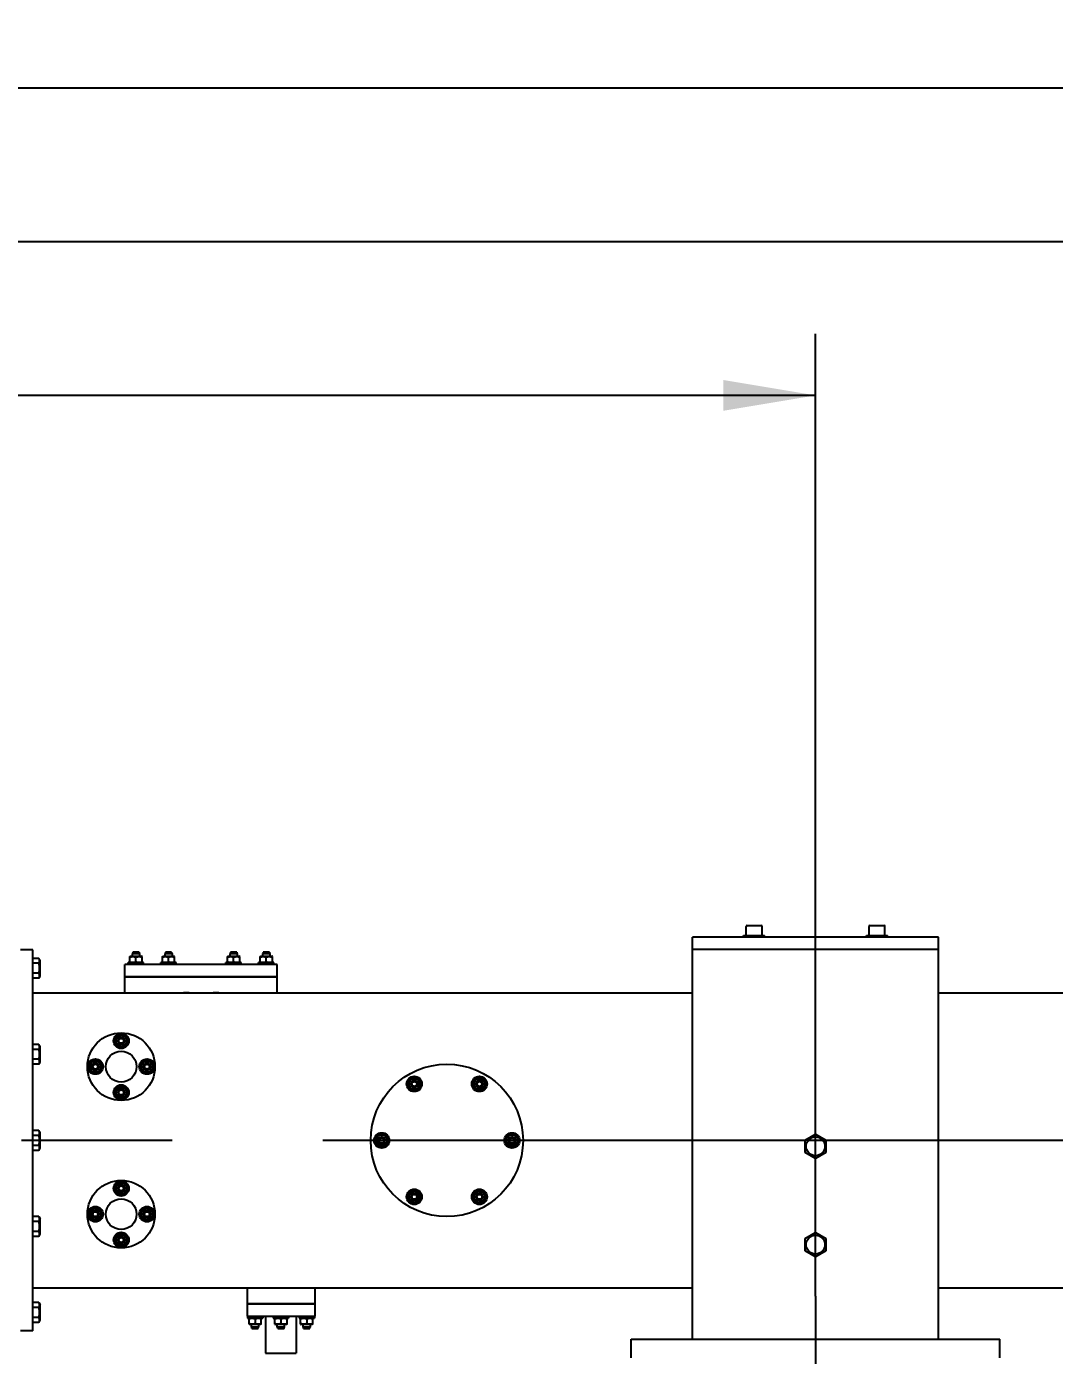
# Model space of a CAD drawing. Header units: millimetres. Extents: x 0 to 1189, y 0 to 841.
# Drawn here: x 826.72 to 860.18, y 692.19 to 735.43 of the extents above; entities that cross this region are included whole.
import ezdxf

# ---------------------------------------------------------------- set-up
doc = ezdxf.new("R2010")
doc.units = ezdxf.units.MM
doc.header["$LTSCALE"] = 65.395
doc.linetypes.add('CENTER', pattern=[0.6, 0.375, -0.075, 0.075, -0.075])
doc.layers.get('0').update_dxf_attribs({"linetype": 'CONTINUOUS'})
for name, color, linetype in [('ALL_AXIS', 7, 'CONTINUOUS'), ('ALL_CHAMFER', 7, 'CONTINUOUS'), ('ALL_DIMENSIONS', 7, 'CONTINUOUS'), ('ALL_ROUND', 7, 'CONTINUOUS')]:
    doc.layers.add(name, color=color, linetype=linetype)
doc.styles.get("Standard").update_dxf_attribs({"font": 'txt', "width": 0.7})
doc.dimstyles.new('DIMSTYLE_2', dxfattribs={"dimtxt": 3.5, "dimasz": 3, "dimexe": 0.18, "dimexo": 0.0625, "dimgap": 0.09, "dimtad": 1, "dimlfac": 25, "dimdsep": 46, "dimtxsty": 'STANDARD', "dimblk": '_FILLED', "dimblk1": '_FILLED', "dimblk2": '_FILLED', "dimcen": 0.09, "dimadec": 0, "dimazin": 0, "dimtp": 2, "dimtm": 2, "dimtfac": 1, "dimtofl": 0, "dimtmove": 0, "dimatfit": 3, "dimldrblk": '_FILLED', "dimfxl": 1, "dimtolj": 1, "dimarcsym": 0})

# ---------------------------------------------------------------- blocks, each defined once
blk = doc.blocks.new('_FILLED')
at = {"color": 0, "linetype": 'BYBLOCK'}
blk.add_solid([(0, 0), (-1, 0.167), (-1, -0.167)], dxfattribs=at)
blk = doc.blocks.new('*D1')
at = {"layer": 'ALL_DIMENSIONS', "color": 2, "linetype": 'CONTINUOUS'}
for p, q in [((111.762, 705.039), (111.762, 735.427)), ((976.89, 705.039), (976.89, 735.427)), ((111.762, 733.427), (544.326, 733.427)), ((976.89, 733.427), (544.326, 733.427))]:
    blk.add_line(p, q, dxfattribs=at)
at = {"layer": 'ALL_DIMENSIONS', "color": 2, "linetype": 'CONTINUOUS', "xscale": 3, "yscale": 3, "zscale": 3, "rotation": 180}
blk.add_blockref('_FILLED', (111.762, 733.427), dxfattribs=at)
at = {"layer": 'ALL_DIMENSIONS', "color": 2, "linetype": 'CONTINUOUS', "xscale": 3, "yscale": 3, "zscale": 3}
blk.add_blockref('_FILLED', (976.89, 733.427), dxfattribs=at)
blk = doc.blocks.new('*D6')
at = {"layer": 'ALL_DIMENSIONS', "color": 2, "linetype": 'CONTINUOUS'}
for p, q in [((692.402, 694.115), (692.402, 725.427)), ((852.402, 694.115), (852.402, 725.427)), ((692.402, 723.427), (772.402, 723.427)), ((852.402, 723.427), (772.402, 723.427))]:
    blk.add_line(p, q, dxfattribs=at)
at = {"layer": 'ALL_DIMENSIONS', "color": 2, "linetype": 'CONTINUOUS', "xscale": 3, "yscale": 3, "zscale": 3, "rotation": 180}
blk.add_blockref('_FILLED', (692.402, 723.427), dxfattribs=at)
at = {"layer": 'ALL_DIMENSIONS', "color": 2, "linetype": 'CONTINUOUS', "xscale": 3, "yscale": 3, "zscale": 3}
blk.add_blockref('_FILLED', (852.402, 723.427), dxfattribs=at)
blk = doc.blocks.new('*D7')
at = {"layer": 'ALL_DIMENSIONS', "color": 2, "linetype": 'CONTINUOUS'}
for p, q in [((692.402, 694.115), (692.402, 730.427)), ((916.21, 707.342), (916.21, 730.427)), ((692.402, 728.427), (804.306, 728.427)), ((916.21, 728.427), (804.306, 728.427))]:
    blk.add_line(p, q, dxfattribs=at)
at = {"layer": 'ALL_DIMENSIONS', "color": 2, "linetype": 'CONTINUOUS', "xscale": 3, "yscale": 3, "zscale": 3, "rotation": 180}
blk.add_blockref('_FILLED', (692.402, 728.427), dxfattribs=at)
at = {"layer": 'ALL_DIMENSIONS', "color": 2, "linetype": 'CONTINUOUS', "xscale": 3, "yscale": 3, "zscale": 3}
blk.add_blockref('_FILLED', (916.21, 728.427), dxfattribs=at)

msp = doc.modelspace()

# ---------------------------------------------------------------- linework, layer by layer
at = {"color": 7, "linetype": 'CONTINUOUS'}
for p, q in [((856.40175857, 705.79512965), (848.40175857, 705.79512965)), ((848.40175857, 692.71512965), (848.40175857, 705.79512965)), ((856.40175857, 692.71512965), (856.40175857, 705.79512965)), ((826.92175857, 705.38712965), (826.52175857, 705.38712965)), ((826.92175857, 692.98712965), (826.92175857, 705.38712965)), ((830.38443807, 705.30712965), (830.17907908, 705.30712965)), ((831.44443807, 705.30712965), (831.23907908, 705.30712965)), ((833.56443807, 705.30712965), (833.35907908, 705.30712965)), ((834.62443807, 705.30712965), (834.41907908, 705.30712965)), ((856.40175857, 705.39512965), (848.40175857, 705.39512965)), ((827.12058418, 705.1104458), (826.92175857, 705.1104458)), ((827.12058418, 704.94878773), (826.92175857, 704.94878773)), ((827.12058418, 705.1104458), (827.16175857, 705.03912965)), ((830.08175677, 705.16758161), (830.10175857, 705.17912965)), ((830.08175857, 704.98267666), (830.08175857, 705.16758265)), ((830.10175857, 704.97112965), (830.08175857, 704.98267666)), ((830.10175996, 705.17912965), (830.46175719, 705.17912965)), ((830.28175857, 705.00053994), (830.28175857, 705.14971937)), ((830.48176038, 705.16758161), (830.46175857, 705.17912965)), ((830.46175857, 704.97112965), (830.48175857, 704.98267666)), ((830.48175857, 704.98267666), (830.48175857, 705.16758265)), ((831.14175677, 705.16758161), (831.16175857, 705.17912965)), ((831.14175857, 704.98267666), (831.14175857, 705.16758265)), ((831.16175857, 704.97112965), (831.14175857, 704.98267666)), ((831.16175996, 705.17912965), (831.52175719, 705.17912965)), ((831.34175857, 705.00053994), (831.34175857, 705.14971937)), ((831.54176038, 705.16758161), (831.52175857, 705.17912965)), ((831.52175857, 704.97112965), (831.54175857, 704.98267666)), ((831.54175857, 704.98267666), (831.54175857, 705.16758265)), ((833.26175677, 705.16758161), (833.28175857, 705.17912965)), ((833.26175857, 704.98267666), (833.26175857, 705.16758265)), ((833.28175857, 704.97112965), (833.26175857, 704.98267666)), ((833.28175996, 705.17912965), (833.64175719, 705.17912965)), ((833.46175857, 705.00053994), (833.46175857, 705.14971937)), ((833.66176038, 705.16758161), (833.64175857, 705.17912965)), ((833.64175857, 704.97112965), (833.66175857, 704.98267666)), ((833.66175857, 704.98267666), (833.66175857, 705.16758265)), ((834.32175677, 705.16758161), (834.34175857, 705.17912965)), ((834.32175857, 704.98267666), (834.32175857, 705.16758265)), ((834.34175857, 704.97112965), (834.32175857, 704.98267666)), ((834.34175996, 705.17912965), (834.70175719, 705.17912965)), ((834.52175857, 705.00053994), (834.52175857, 705.14971937)), ((834.72176038, 705.16758161), (834.70175857, 705.17912965)), ((834.70175857, 704.97112965), (834.72175857, 704.98267666)), ((834.72175857, 704.98267666), (834.72175857, 705.16758265)), ((827.12058418, 704.62547158), (826.92175857, 704.62547158)), ((827.12058418, 704.4638135), (826.92175857, 704.4638135)), ((827.12058418, 704.4638135), (827.16175857, 704.53512965)), ((829.92177878, 704.50712965), (834.88173837, 704.50712965)), ((826.92175857, 703.98712965), (830.50768936, 703.98712965)), ((834.29582779, 703.98712965), (848.40175857, 703.98712965)), ((856.40175857, 703.98712965), (870.50768936, 703.98712965)), ((829.80175857, 702.65806976), (829.60175857, 702.54259971)), ((830.00175857, 702.54259971), (829.80175857, 702.65806976)), ((827.12058418, 702.3104458), (826.92175857, 702.3104458)), ((827.12058418, 702.3104458), (827.16175857, 702.23912965)), ((829.60175857, 702.54259971), (829.60175857, 702.3116596)), ((829.60175857, 702.3116596), (829.80175857, 702.19618955)), ((829.80175857, 702.19618955), (830.00175857, 702.3116596)), ((830.00175857, 702.3116596), (830.00175857, 702.54259971)), ((827.12058418, 702.14878773), (826.92175857, 702.14878773)), ((827.12058418, 701.82547158), (826.92175857, 701.82547158)), ((827.12058418, 701.6638135), (827.16175857, 701.73512965)), ((828.96175857, 701.81806976), (828.76175857, 701.70259971)), ((829.16175857, 701.70259971), (828.96175857, 701.81806976)), ((830.64175857, 701.81806976), (830.44175857, 701.70259971)), ((830.84175857, 701.70259971), (830.64175857, 701.81806976)), ((827.12058418, 701.6638135), (826.92175857, 701.6638135)), ((828.76175857, 701.70259971), (828.76175857, 701.4716596)), ((828.76175857, 701.4716596), (828.96175857, 701.35618955)), ((828.96175857, 701.35618955), (829.16175857, 701.4716596)), ((829.16175857, 701.4716596), (829.16175857, 701.70259971)), ((830.44175857, 701.70259971), (830.44175857, 701.4716596)), ((830.44175857, 701.4716596), (830.64175857, 701.35618955)), ((830.64175857, 701.35618955), (830.84175857, 701.4716596)), ((830.84175857, 701.4716596), (830.84175857, 701.70259971)), ((829.80175857, 700.97806976), (829.60175857, 700.86259971)), ((829.60175857, 700.86259971), (829.60175857, 700.6316596)), ((830.00175857, 700.86259971), (829.80175857, 700.97806976)), ((830.00175857, 700.6316596), (830.00175857, 700.86259971)), ((839.34175857, 701.25404362), (839.14175857, 701.13857356)), ((839.14175857, 701.13857356), (839.14175857, 700.90763346)), ((839.14175857, 700.90763346), (839.34175857, 700.7921634)), ((839.54175857, 701.13857356), (839.34175857, 701.25404362)), ((839.34175857, 700.7921634), (839.54175857, 700.90763346)), ((839.54175857, 700.90763346), (839.54175857, 701.13857356)), ((841.46175857, 701.25404362), (841.26175857, 701.13857356)), ((841.26175857, 701.13857356), (841.26175857, 700.90763346)), ((841.26175857, 700.90763346), (841.46175857, 700.7921634)), ((841.66175857, 701.13857356), (841.46175857, 701.25404362)), ((841.46175857, 700.7921634), (841.66175857, 700.90763346)), ((841.66175857, 700.90763346), (841.66175857, 701.13857356)), ((829.60175857, 700.6316596), (829.80175857, 700.51618955)), ((829.80175857, 700.51618955), (830.00175857, 700.6316596)), ((827.12058418, 699.5104458), (826.92175857, 699.5104458)), ((827.12058418, 699.34878773), (826.92175857, 699.34878773)), ((827.12058418, 699.5104458), (827.16175857, 699.43912965)), ((838.28175857, 699.41806976), (838.08175857, 699.30259971)), ((838.08175857, 699.30259971), (838.08175857, 699.0716596)), ((838.48175857, 699.30259971), (838.28175857, 699.41806976)), ((838.48175857, 699.0716596), (838.48175857, 699.30259971)), ((842.52175857, 699.41806976), (842.32175857, 699.30259971)), ((842.32175857, 699.30259971), (842.32175857, 699.0716596)), ((842.72175857, 699.30259971), (842.52175857, 699.41806976)), ((842.72175857, 699.0716596), (842.72175857, 699.30259971)), ((852.06175857, 699.19142874), (852.40175857, 699.38772784)), ((852.06175857, 698.79883056), (852.06175857, 699.19142874)), ((852.40175857, 699.38772784), (852.74175857, 699.19142874)), ((852.74175857, 699.19142874), (852.74175857, 698.79883056)), ((827.12058418, 699.02547158), (826.92175857, 699.02547158)), ((827.12058418, 698.8638135), (826.92175857, 698.8638135)), ((827.12058418, 698.8638135), (827.16175857, 698.93512965)), ((838.08175857, 699.0716596), (838.28175857, 698.95618955)), ((838.28175857, 698.95618955), (838.48175857, 699.0716596)), ((842.32175857, 699.0716596), (842.52175857, 698.95618955)), ((842.52175857, 698.95618955), (842.72175857, 699.0716596)), ((852.40175857, 698.60253147), (852.06175857, 698.79883056)), ((852.74175857, 698.79883056), (852.40175857, 698.60253147)), ((829.80175857, 697.85806976), (829.60175857, 697.74259971)), ((830.00175857, 697.74259971), (829.80175857, 697.85806976)), ((829.60175857, 697.74259971), (829.60175857, 697.5116596)), ((829.60175857, 697.5116596), (829.80175857, 697.39618955)), ((829.80175857, 697.39618955), (830.00175857, 697.5116596)), ((830.00175857, 697.5116596), (830.00175857, 697.74259971)), ((839.34175857, 697.5820959), (839.14175857, 697.46662585)), ((839.14175857, 697.46662585), (839.14175857, 697.23568574)), ((839.54175857, 697.46662585), (839.34175857, 697.5820959)), ((839.54175857, 697.23568574), (839.54175857, 697.46662585)), ((841.46175857, 697.5820959), (841.26175857, 697.46662585)), ((841.26175857, 697.46662585), (841.26175857, 697.23568574)), ((841.66175857, 697.46662585), (841.46175857, 697.5820959)), ((841.66175857, 697.23568574), (841.66175857, 697.46662585)), ((828.96175857, 697.01806976), (828.76175857, 696.90259971)), ((829.16175857, 696.90259971), (828.96175857, 697.01806976)), ((830.64175857, 697.01806976), (830.44175857, 696.90259971)), ((830.84175857, 696.90259971), (830.64175857, 697.01806976)), ((839.14175857, 697.23568574), (839.34175857, 697.12021569)), ((839.34175857, 697.12021569), (839.54175857, 697.23568574)), ((841.26175857, 697.23568574), (841.46175857, 697.12021569)), ((841.46175857, 697.12021569), (841.66175857, 697.23568574)), ((827.12058418, 696.7104458), (826.92175857, 696.7104458)), ((827.12058418, 696.54878773), (826.92175857, 696.54878773)), ((827.12058418, 696.7104458), (827.16175857, 696.63912965)), ((828.76175857, 696.90259971), (828.76175857, 696.6716596)), ((828.76175857, 696.6716596), (828.96175857, 696.55618955)), ((828.96175857, 696.55618955), (829.16175857, 696.6716596)), ((829.16175857, 696.6716596), (829.16175857, 696.90259971)), ((830.44175857, 696.90259971), (830.44175857, 696.6716596)), ((830.44175857, 696.6716596), (830.64175857, 696.55618955)), ((830.64175857, 696.55618955), (830.84175857, 696.6716596)), ((830.84175857, 696.6716596), (830.84175857, 696.90259971)), ((827.12058418, 696.22547158), (826.92175857, 696.22547158)), ((827.12058418, 696.0638135), (827.16175857, 696.13512965)), ((829.80175857, 696.17806976), (829.60175857, 696.06259971)), ((830.00175857, 696.06259971), (829.80175857, 696.17806976)), ((852.06175857, 695.99142874), (852.40175857, 696.18772784)), ((852.40175857, 696.18772784), (852.74175857, 695.99142874)), ((827.12058418, 696.0638135), (826.92175857, 696.0638135)), ((829.60175857, 696.06259971), (829.60175857, 695.8316596)), ((829.60175857, 695.8316596), (829.80175857, 695.71618955)), ((829.80175857, 695.71618955), (830.00175857, 695.8316596)), ((830.00175857, 695.8316596), (830.00175857, 696.06259971)), ((852.06175857, 695.59883056), (852.06175857, 695.99142874)), ((852.74175857, 695.99142874), (852.74175857, 695.59883056)), ((852.40175857, 695.40253147), (852.06175857, 695.59883056)), ((852.74175857, 695.59883056), (852.40175857, 695.40253147)), ((827.12058418, 693.9104458), (826.92175857, 693.9104458)), ((827.12058418, 693.74878773), (826.92175857, 693.74878773)), ((827.12058418, 693.9104458), (827.16175857, 693.83912965)), ((836.10174961, 693.86712965), (833.90176753, 693.86712965)), ((827.12058418, 693.42547158), (826.92175857, 693.42547158)), ((827.12058418, 693.2638135), (826.92175857, 693.2638135)), ((827.12058418, 693.2638135), (827.16175857, 693.33512965)), ((833.96175677, 693.2066777), (833.98175857, 693.19512965)), ((833.98175857, 693.40312965), (833.96175857, 693.39158265)), ((833.96175857, 693.20667666), (833.96175857, 693.39158265)), ((834.34175719, 693.19512965), (833.98175996, 693.19512965)), ((834.16175857, 693.37371937), (834.16175857, 693.22453994)), ((834.34175857, 693.40312965), (834.36175857, 693.39158265)), ((834.36176038, 693.2066777), (834.34175857, 693.19512965)), ((834.36175857, 693.20667666), (834.36175857, 693.39158265)), ((834.80175677, 693.2066777), (834.82175857, 693.19512965)), ((834.82175857, 693.40312965), (834.80175857, 693.39158265)), ((834.80175857, 693.20667666), (834.80175857, 693.39158265)), ((835.18175719, 693.19512965), (834.82175996, 693.19512965)), ((835.00175857, 693.37371937), (835.00175857, 693.22453994)), ((835.18175857, 693.40312965), (835.20175857, 693.39158265)), ((835.20176038, 693.2066777), (835.18175857, 693.19512965)), ((835.20175857, 693.20667666), (835.20175857, 693.39158265)), ((835.64175677, 693.2066777), (835.66175857, 693.19512965)), ((835.66175857, 693.40312965), (835.64175857, 693.39158265)), ((835.64175857, 693.20667666), (835.64175857, 693.39158265)), ((836.02175719, 693.19512965), (835.66175996, 693.19512965)), ((835.84175857, 693.37371937), (835.84175857, 693.22453994)), ((836.02175857, 693.40312965), (836.04175857, 693.39158265)), ((836.04176038, 693.2066777), (836.02175857, 693.19512965)), ((836.04175857, 693.20667666), (836.04175857, 693.39158265)), ((826.92175857, 692.98712965), (826.52175857, 692.98712965)), ((834.05907908, 693.06712965), (834.26443807, 693.06712965)), ((834.89907908, 693.06712965), (835.10443807, 693.06712965)), ((835.73907908, 693.06712965), (835.94443807, 693.06712965)), ((846.40175857, 692.71512965), (858.40175857, 692.71512965)), ((846.40175857, 692.11512965), (846.40175857, 692.71512965)), ((858.40175857, 692.11512965), (858.40175857, 692.71512965))]:
    msp.add_line(p, q, dxfattribs=at)
at = {"color": 2, "linetype": 'CONTINUOUS'}
for p, q in [((830.17907908, 705.30712965), (830.17907908, 705.28445016)), ((830.38443807, 705.30712965), (830.38443807, 705.28445016)), ((831.23907908, 705.30712965), (831.23907908, 705.28445016)), ((831.44443807, 705.30712965), (831.44443807, 705.28445016)), ((833.35907908, 705.30712965), (833.35907908, 705.28445016)), ((833.56443807, 705.30712965), (833.56443807, 705.28445016)), ((834.41907908, 705.30712965), (834.41907908, 705.28445016)), ((834.62443807, 705.30712965), (834.62443807, 705.28445016)), ((834.05907908, 693.06712965), (834.05907908, 693.08980915)), ((834.26443807, 693.06712965), (834.26443807, 693.08980915)), ((834.89907908, 693.06712965), (834.89907908, 693.08980915)), ((835.10443807, 693.06712965), (835.10443807, 693.08980915)), ((835.73907908, 693.06712965), (835.73907908, 693.08980915)), ((835.94443807, 693.06712965), (835.94443807, 693.08980915))]:
    msp.add_line(p, q, dxfattribs=at)
at = {"color": 7, "linetype": 'CONTINUOUS'}
for points in [[(827.12058418, 704.94878773), (827.12640982, 704.95940765), (827.13145974, 704.96980971), (827.13572881, 704.97995768), (827.13923244, 704.98996026), (827.14199369, 704.99991106), (827.1439844, 705.00981909), (827.14518639, 705.01972602), (827.14559277, 705.0296275), (827.14518433, 705.03953121), (827.14397981, 705.04944283), (827.14198547, 705.05935666), (827.1392194, 705.06931467), (827.13570654, 705.07933092), (827.13143266, 705.08948349), (827.12639114, 705.09986546), (827.12058418, 705.1104458)], [(827.12058418, 704.62547158), (827.12717898, 704.6496924), (827.13276393, 704.67338851), (827.13733532, 704.69646298), (827.14090427, 704.71920656), (827.1434929, 704.74187945), (827.14506455, 704.76447629), (827.14558637, 704.78708057), (827.14506907, 704.80968589), (827.1435018, 704.83228464), (827.14091635, 704.85496392), (827.1373483, 704.87772263), (827.13277544, 704.90081783), (827.1271861, 704.92453828), (827.12058418, 704.94878773)], [(830.08175857, 705.14971937), (830.09228277, 705.15308744), (830.10262009, 705.15610057), (830.1127462, 705.15875573), (830.12273409, 705.16106201), (830.13264158, 705.16303023), (830.14248981, 705.16465218), (830.15231803, 705.16592604), (830.16212971, 705.16684352), (830.17194262, 705.16739617), (830.18175312, 705.16758265), (830.19156284, 705.16739662), (830.20137375, 705.16684454), (830.21118225, 705.16592795), (830.22100673, 705.16465522), (830.23085145, 705.16303461), (830.24075518, 705.161068), (830.25073589, 705.15876463), (830.26086033, 705.15611074), (830.27121031, 705.15309432), (830.28175857, 705.14971937)], [(830.08175857, 705.00053994), (830.09489992, 704.9963781), (830.10776974, 704.99277084), (830.12032232, 704.98972203), (830.13269478, 704.98722004), (830.14500562, 704.98524766), (830.15726493, 704.98382553), (830.16952502, 704.98296692), (830.18177772, 704.98267666), (830.19402996, 704.98296869), (830.20628868, 704.98382893), (830.21854608, 704.98525248), (830.2308534, 704.98722568), (830.24321917, 704.98972739), (830.25576371, 704.99277511), (830.26862557, 704.9963806), (830.28175857, 705.00053994)], [(830.28175857, 705.14971937), (830.29345671, 705.15344537), (830.30492562, 705.15673159), (830.31613046, 705.15957397), (830.32717573, 705.1619847), (830.33814885, 705.16397936), (830.34906613, 705.16554375), (830.35997342, 705.16667171), (830.37086945, 705.16735468), (830.38176964, 705.16758069), (830.39266971, 705.16735376), (830.4035655, 705.16666988), (830.41447202, 705.16554115), (830.42538761, 705.16397621), (830.43635807, 705.16198136), (830.44739919, 705.15957105), (830.45859944, 705.15672945), (830.47006428, 705.15344418), (830.48175857, 705.14971937)], [(830.28175857, 705.00053994), (830.29489992, 704.9963781), (830.30776974, 704.99277084), (830.32032232, 704.98972203), (830.33269478, 704.98722004), (830.34500562, 704.98524766), (830.35726493, 704.98382553), (830.36952502, 704.98296692), (830.38177772, 704.98267666), (830.39402996, 704.98296869), (830.40628868, 704.98382893), (830.41854608, 704.98525248), (830.4308534, 704.98722568), (830.44321917, 704.98972739), (830.45576371, 704.99277511), (830.46862557, 704.9963806), (830.48175857, 705.00053994)], [(831.14175857, 705.14971937), (831.15228277, 705.15308744), (831.16262009, 705.15610057), (831.1727462, 705.15875573), (831.18273409, 705.16106201), (831.19264158, 705.16303023), (831.20248981, 705.16465218), (831.21231803, 705.16592604), (831.22212971, 705.16684352), (831.23194262, 705.16739617), (831.24175312, 705.16758265), (831.25156284, 705.16739662), (831.26137375, 705.16684454), (831.27118225, 705.16592795), (831.28100673, 705.16465522), (831.29085145, 705.16303461), (831.30075518, 705.161068), (831.31073589, 705.15876463), (831.32086033, 705.15611074), (831.33121031, 705.15309432), (831.34175857, 705.14971937)], [(831.14175857, 705.00053994), (831.15489992, 704.9963781), (831.16776974, 704.99277084), (831.18032232, 704.98972203), (831.19269478, 704.98722004), (831.20500562, 704.98524766), (831.21726493, 704.98382553), (831.22952502, 704.98296692), (831.24177772, 704.98267666), (831.25402996, 704.98296869), (831.26628868, 704.98382893), (831.27854608, 704.98525248), (831.2908534, 704.98722568), (831.30321917, 704.98972739), (831.31576371, 704.99277511), (831.32862557, 704.9963806), (831.34175857, 705.00053994)], [(831.34175857, 705.14971937), (831.35345671, 705.15344537), (831.36492562, 705.15673159), (831.37613046, 705.15957397), (831.38717573, 705.1619847), (831.39814885, 705.16397936), (831.40906613, 705.16554375), (831.41997342, 705.16667171), (831.43086945, 705.16735468), (831.44176964, 705.16758069), (831.45266971, 705.16735376), (831.4635655, 705.16666988), (831.47447202, 705.16554115), (831.48538761, 705.16397621), (831.49635807, 705.16198136), (831.50739919, 705.15957105), (831.51859944, 705.15672945), (831.53006428, 705.15344418), (831.54175857, 705.14971937)], [(831.34175857, 705.00053994), (831.35489992, 704.9963781), (831.36776974, 704.99277084), (831.38032232, 704.98972203), (831.39269478, 704.98722004), (831.40500562, 704.98524766), (831.41726493, 704.98382553), (831.42952502, 704.98296692), (831.44177772, 704.98267666), (831.45402996, 704.98296869), (831.46628868, 704.98382893), (831.47854608, 704.98525248), (831.4908534, 704.98722568), (831.50321917, 704.98972739), (831.51576371, 704.99277511), (831.52862557, 704.9963806), (831.54175857, 705.00053994)], [(833.26175857, 705.14971937), (833.27228277, 705.15308744), (833.28262009, 705.15610057), (833.2927462, 705.15875573), (833.30273409, 705.16106201), (833.31264158, 705.16303023), (833.32248981, 705.16465218), (833.33231803, 705.16592604), (833.34212971, 705.16684352), (833.35194262, 705.16739617), (833.36175312, 705.16758265), (833.37156284, 705.16739662), (833.38137375, 705.16684454), (833.39118225, 705.16592795), (833.40100673, 705.16465522), (833.41085145, 705.16303461), (833.42075518, 705.161068), (833.43073589, 705.15876463), (833.44086033, 705.15611074), (833.45121031, 705.15309432), (833.46175857, 705.14971937)], [(833.26175857, 705.00053994), (833.27489992, 704.9963781), (833.28776974, 704.99277084), (833.30032232, 704.98972203), (833.31269478, 704.98722004), (833.32500562, 704.98524766), (833.33726493, 704.98382553), (833.34952502, 704.98296692), (833.36177772, 704.98267666), (833.37402996, 704.98296869), (833.38628868, 704.98382893), (833.39854608, 704.98525248), (833.4108534, 704.98722568), (833.42321917, 704.98972739), (833.43576371, 704.99277511), (833.44862557, 704.9963806), (833.46175857, 705.00053994)], [(833.46175857, 705.14971937), (833.47345671, 705.15344537), (833.48492562, 705.15673159), (833.49613046, 705.15957397), (833.50717573, 705.1619847), (833.51814885, 705.16397936), (833.52906613, 705.16554375), (833.53997342, 705.16667171), (833.55086945, 705.16735468), (833.56176964, 705.16758069), (833.57266971, 705.16735376), (833.5835655, 705.16666988), (833.59447202, 705.16554115), (833.60538761, 705.16397621), (833.61635807, 705.16198136), (833.62739919, 705.15957105), (833.63859944, 705.15672945), (833.65006428, 705.15344418), (833.66175857, 705.14971937)], [(833.46175857, 705.00053994), (833.47489992, 704.9963781), (833.48776974, 704.99277084), (833.50032232, 704.98972203), (833.51269478, 704.98722004), (833.52500562, 704.98524766), (833.53726493, 704.98382553), (833.54952502, 704.98296692), (833.56177772, 704.98267666), (833.57402996, 704.98296869), (833.58628868, 704.98382893), (833.59854608, 704.98525248), (833.6108534, 704.98722568), (833.62321917, 704.98972739), (833.63576371, 704.99277511), (833.64862557, 704.9963806), (833.66175857, 705.00053994)], [(834.32175857, 705.14971937), (834.33228277, 705.15308744), (834.34262009, 705.15610057), (834.3527462, 705.15875573), (834.36273409, 705.16106201), (834.37264158, 705.16303023), (834.38248981, 705.16465218), (834.39231803, 705.16592604), (834.40212971, 705.16684352), (834.41194262, 705.16739617), (834.42175312, 705.16758265), (834.43156284, 705.16739662), (834.44137375, 705.16684454), (834.45118225, 705.16592795), (834.46100673, 705.16465522), (834.47085145, 705.16303461), (834.48075518, 705.161068), (834.49073589, 705.15876463), (834.50086033, 705.15611074), (834.51121031, 705.15309432), (834.52175857, 705.14971937)], [(834.32175857, 705.00053994), (834.33489992, 704.9963781), (834.34776974, 704.99277084), (834.36032232, 704.98972203), (834.37269478, 704.98722004), (834.38500562, 704.98524766), (834.39726493, 704.98382553), (834.40952502, 704.98296692), (834.42177772, 704.98267666), (834.43402996, 704.98296869), (834.44628868, 704.98382893), (834.45854608, 704.98525248), (834.4708534, 704.98722568), (834.48321917, 704.98972739), (834.49576371, 704.99277511), (834.50862557, 704.9963806), (834.52175857, 705.00053994)], [(834.52175857, 705.14971937), (834.53345671, 705.15344537), (834.54492562, 705.15673159), (834.55613046, 705.15957397), (834.56717573, 705.1619847), (834.57814885, 705.16397936), (834.58906613, 705.16554375), (834.59997342, 705.16667171), (834.61086945, 705.16735468), (834.62176964, 705.16758069), (834.63266971, 705.16735376), (834.6435655, 705.16666988), (834.65447202, 705.16554115), (834.66538761, 705.16397621), (834.67635807, 705.16198136), (834.68739919, 705.15957105), (834.69859944, 705.15672945), (834.71006428, 705.15344418), (834.72175857, 705.14971937)], [(834.52175857, 705.00053994), (834.53489992, 704.9963781), (834.54776974, 704.99277084), (834.56032232, 704.98972203), (834.57269478, 704.98722004), (834.58500562, 704.98524766), (834.59726493, 704.98382553), (834.60952502, 704.98296692), (834.62177772, 704.98267666), (834.63402996, 704.98296869), (834.64628868, 704.98382893), (834.65854608, 704.98525248), (834.6708534, 704.98722568), (834.68321917, 704.98972739), (834.69576371, 704.99277511), (834.70862557, 704.9963806), (834.72175857, 705.00053994)], [(827.12058418, 704.4638135), (827.12639207, 704.47439645), (827.13143316, 704.48477691), (827.13570453, 704.49492248), (827.13921491, 704.50493039), (827.14198072, 704.51488312), (827.14397592, 704.52479248), (827.14518203, 704.53469946), (827.14559276, 704.54459893), (827.14518941, 704.55449671), (827.14399074, 704.56440095), (827.14200358, 704.57430739), (827.13924501, 704.58425906), (827.13574228, 704.59426661), (827.13147181, 704.60442297), (827.1264173, 704.61483669), (827.12058418, 704.62547158)], [(832.59999536, 703.9822303), (832.40083074, 703.98094426), (832.20187231, 703.9822519), (832.01164318, 703.98522479), (831.82730231, 703.98712965)], [(832.97621484, 703.98712965), (832.79084305, 703.98521296), (832.59999536, 703.9822303)], [(827.12058418, 702.14878773), (827.12640982, 702.15940765), (827.13145974, 702.16980971), (827.13572881, 702.17995768), (827.13923244, 702.18996026), (827.14199369, 702.19991106), (827.1439844, 702.20981909), (827.14518639, 702.21972602), (827.14559277, 702.2296275), (827.14518433, 702.23953121), (827.14397981, 702.24944283), (827.14198547, 702.25935666), (827.1392194, 702.26931467), (827.13570654, 702.27933092), (827.13143266, 702.28948349), (827.12639114, 702.29986546), (827.12058418, 702.3104458)], [(827.12058418, 701.82547158), (827.12717898, 701.8496924), (827.13276393, 701.87338851), (827.13733532, 701.89646298), (827.14090427, 701.91920656), (827.1434929, 701.94187945), (827.14506455, 701.96447629), (827.14558637, 701.98708057), (827.14506907, 702.00968589), (827.1435018, 702.03228464), (827.14091635, 702.05496392), (827.1373483, 702.07772263), (827.13277544, 702.10081783), (827.1271861, 702.12453828), (827.12058418, 702.14878773)], [(827.12058418, 701.6638135), (827.12639207, 701.67439645), (827.13143316, 701.68477691), (827.13570453, 701.69492248), (827.13921491, 701.70493039), (827.14198072, 701.71488312), (827.14397592, 701.72479248), (827.14518203, 701.73469946), (827.14559276, 701.74459893), (827.14518941, 701.75449671), (827.14399074, 701.76440095), (827.14200358, 701.77430739), (827.13924501, 701.78425906), (827.13574228, 701.79426661), (827.13147181, 701.80442297), (827.1264173, 701.81483669), (827.12058418, 701.82547158)], [(827.12058418, 699.34878773), (827.12640982, 699.35940765), (827.13145974, 699.36980971), (827.13572881, 699.37995768), (827.13923244, 699.38996026), (827.14199369, 699.39991106), (827.1439844, 699.40981909), (827.14518639, 699.41972602), (827.14559277, 699.4296275), (827.14518433, 699.43953121), (827.14397981, 699.44944283), (827.14198547, 699.45935666), (827.1392194, 699.46931467), (827.13570654, 699.47933092), (827.13143266, 699.48948349), (827.12639114, 699.49986546), (827.12058418, 699.5104458)], [(827.12058418, 699.02547158), (827.12717898, 699.0496924), (827.13276393, 699.07338851), (827.13733532, 699.09646298), (827.14090427, 699.11920656), (827.1434929, 699.14187945), (827.14506455, 699.16447628), (827.14558637, 699.18708057), (827.14506907, 699.20968589), (827.1435018, 699.23228464), (827.14091635, 699.25496392), (827.1373483, 699.27772263), (827.13277544, 699.30081783), (827.1271861, 699.32453828), (827.12058418, 699.34878773)], [(827.12058418, 698.8638135), (827.12639207, 698.87439645), (827.13143316, 698.88477691), (827.13570453, 698.89492248), (827.13921491, 698.90493039), (827.14198072, 698.91488312), (827.14397592, 698.92479248), (827.14518203, 698.93469946), (827.14559276, 698.94459893), (827.14518941, 698.95449671), (827.14399074, 698.96440095), (827.14200358, 698.97430739), (827.13924501, 698.98425906), (827.13574228, 698.99426661), (827.13147181, 699.00442297), (827.1264173, 699.01483669), (827.12058418, 699.02547158)], [(827.12058418, 696.54878773), (827.12640982, 696.55940765), (827.13145974, 696.56980971), (827.13572881, 696.57995768), (827.13923244, 696.58996026), (827.14199369, 696.59991106), (827.1439844, 696.60981909), (827.14518639, 696.61972602), (827.14559277, 696.6296275), (827.14518433, 696.63953121), (827.14397981, 696.64944283), (827.14198547, 696.65935666), (827.1392194, 696.66931467), (827.13570654, 696.67933092), (827.13143266, 696.68948349), (827.12639114, 696.69986546), (827.12058418, 696.7104458)], [(827.12058418, 696.22547158), (827.12717898, 696.2496924), (827.13276393, 696.27338851), (827.13733532, 696.29646298), (827.14090427, 696.31920656), (827.1434929, 696.34187945), (827.14506455, 696.36447629), (827.14558637, 696.38708057), (827.14506907, 696.40968589), (827.1435018, 696.43228464), (827.14091635, 696.45496392), (827.1373483, 696.47772263), (827.13277544, 696.50081783), (827.1271861, 696.52453828), (827.12058418, 696.54878773)], [(827.12058418, 696.0638135), (827.12639207, 696.07439645), (827.13143316, 696.08477691), (827.13570453, 696.09492248), (827.13921491, 696.10493039), (827.14198072, 696.11488312), (827.14397592, 696.12479248), (827.14518203, 696.13469946), (827.14559276, 696.14459893), (827.14518941, 696.15449671), (827.14399074, 696.16440095), (827.14200358, 696.17430739), (827.13924501, 696.18425906), (827.13574228, 696.19426661), (827.13147181, 696.20442297), (827.1264173, 696.21483669), (827.12058418, 696.22547158)], [(827.12058418, 693.74878773), (827.12640982, 693.75940765), (827.13145974, 693.76980971), (827.13572881, 693.77995768), (827.13923244, 693.78996026), (827.14199369, 693.79991106), (827.1439844, 693.80981909), (827.14518639, 693.81972602), (827.14559277, 693.8296275), (827.14518433, 693.83953121), (827.14397981, 693.84944283), (827.14198547, 693.85935666), (827.1392194, 693.86931467), (827.13570654, 693.87933092), (827.13143266, 693.88948349), (827.12639114, 693.89986546), (827.12058418, 693.9104458)], [(827.12058418, 693.42547158), (827.12717898, 693.4496924), (827.13276393, 693.47338851), (827.13733532, 693.49646298), (827.14090427, 693.51920656), (827.1434929, 693.54187945), (827.14506455, 693.56447628), (827.14558637, 693.58708057), (827.14506907, 693.60968589), (827.1435018, 693.63228464), (827.14091635, 693.65496392), (827.1373483, 693.67772263), (827.13277544, 693.70081783), (827.1271861, 693.72453828), (827.12058418, 693.74878773)], [(827.12058418, 693.2638135), (827.12639207, 693.27439645), (827.13143316, 693.28477691), (827.13570453, 693.29492248), (827.13921491, 693.30493039), (827.14198072, 693.31488312), (827.14397592, 693.32479248), (827.14518203, 693.33469946), (827.14559276, 693.34459893), (827.14518941, 693.35449671), (827.14399074, 693.36440095), (827.14200358, 693.37430739), (827.13924501, 693.38425906), (827.13574228, 693.39426661), (827.13147181, 693.40442297), (827.1264173, 693.41483669), (827.12058418, 693.42547158)], [(834.16175857, 693.37371937), (834.14861722, 693.37788121), (834.13574741, 693.38148847), (834.12319482, 693.38453728), (834.11082237, 693.38703927), (834.09851153, 693.38901164), (834.08625222, 693.39043378), (834.07399213, 693.39129239), (834.06173943, 693.39158265), (834.04948719, 693.39129061), (834.03722847, 693.39043037), (834.02497107, 693.38900682), (834.01266375, 693.38703362), (834.00029798, 693.38453192), (833.98775344, 693.3814842), (833.97489158, 693.37787871), (833.96175857, 693.37371937)], [(834.16175857, 693.22453994), (834.15006044, 693.22081394), (834.13859153, 693.21752772), (834.12738669, 693.21468534), (834.11634142, 693.21227461), (834.1053683, 693.21027995), (834.09445102, 693.20871556), (834.08354373, 693.20758759), (834.0726477, 693.20690463), (834.06174751, 693.20667862), (834.05084744, 693.20690555), (834.03995165, 693.20758942), (834.02904513, 693.20871815), (834.01812954, 693.21028309), (834.00715907, 693.21227794), (833.99611796, 693.21468826), (833.98491771, 693.21752986), (833.97345286, 693.22081513), (833.96175857, 693.22453994)], [(834.36175857, 693.37371937), (834.34861722, 693.37788121), (834.33574741, 693.38148847), (834.32319482, 693.38453728), (834.31082237, 693.38703927), (834.29851153, 693.38901164), (834.28625222, 693.39043378), (834.27399213, 693.39129239), (834.26173943, 693.39158265), (834.24948719, 693.39129061), (834.23722847, 693.39043037), (834.22497107, 693.38900682), (834.21266375, 693.38703362), (834.20029798, 693.38453192), (834.18775344, 693.3814842), (834.17489158, 693.37787871), (834.16175857, 693.37371937)], [(834.36175857, 693.22453994), (834.35123438, 693.22117187), (834.34089706, 693.21815874), (834.33077095, 693.21550358), (834.32078306, 693.2131973), (834.31087557, 693.21122908), (834.30102733, 693.20960712), (834.29119912, 693.20833326), (834.28138744, 693.20741579), (834.27157453, 693.20686313), (834.26176403, 693.20667666), (834.25195431, 693.20686268), (834.2421434, 693.20741476), (834.2323349, 693.20833135), (834.22251042, 693.20960408), (834.2126657, 693.2112247), (834.20276196, 693.2131913), (834.19278125, 693.21549467), (834.18265682, 693.21814856), (834.17230684, 693.22116499), (834.16175857, 693.22453994)], [(835.00175857, 693.37371937), (834.98861722, 693.37788121), (834.97574741, 693.38148847), (834.96319482, 693.38453728), (834.95082237, 693.38703927), (834.93851153, 693.38901164), (834.92625222, 693.39043378), (834.91399213, 693.39129239), (834.90173943, 693.39158265), (834.88948719, 693.39129061), (834.87722847, 693.39043037), (834.86497107, 693.38900682), (834.85266375, 693.38703362), (834.84029798, 693.38453192), (834.82775344, 693.3814842), (834.81489158, 693.37787871), (834.80175857, 693.37371937)], [(835.00175857, 693.22453994), (834.99006044, 693.22081394), (834.97859153, 693.21752772), (834.96738669, 693.21468534), (834.95634142, 693.21227461), (834.9453683, 693.21027995), (834.93445102, 693.20871556), (834.92354373, 693.20758759), (834.9126477, 693.20690463), (834.90174751, 693.20667862), (834.89084744, 693.20690555), (834.87995165, 693.20758942), (834.86904513, 693.20871815), (834.85812954, 693.21028309), (834.84715907, 693.21227794), (834.83611796, 693.21468826), (834.82491771, 693.21752986), (834.81345286, 693.22081513), (834.80175857, 693.22453994)], [(835.20175857, 693.37371937), (835.18861722, 693.37788121), (835.17574741, 693.38148847), (835.16319482, 693.38453728), (835.15082237, 693.38703927), (835.13851153, 693.38901164), (835.12625222, 693.39043378), (835.11399213, 693.39129239), (835.10173943, 693.39158265), (835.08948719, 693.39129061), (835.07722847, 693.39043037), (835.06497107, 693.38900682), (835.05266375, 693.38703362), (835.04029798, 693.38453192), (835.02775344, 693.3814842), (835.01489158, 693.37787871), (835.00175857, 693.37371937)], [(835.20175857, 693.22453994), (835.19123438, 693.22117187), (835.18089706, 693.21815874), (835.17077095, 693.21550358), (835.16078306, 693.2131973), (835.15087557, 693.21122908), (835.14102733, 693.20960712), (835.13119912, 693.20833326), (835.12138744, 693.20741579), (835.11157453, 693.20686313), (835.10176403, 693.20667666), (835.09195431, 693.20686268), (835.0821434, 693.20741476), (835.0723349, 693.20833135), (835.06251042, 693.20960408), (835.0526657, 693.2112247), (835.04276196, 693.2131913), (835.03278125, 693.21549467), (835.02265682, 693.21814856), (835.01230684, 693.22116499), (835.00175857, 693.22453994)], [(835.84175857, 693.37371937), (835.82861722, 693.37788121), (835.81574741, 693.38148847), (835.80319482, 693.38453728), (835.79082237, 693.38703927), (835.77851153, 693.38901164), (835.76625222, 693.39043378), (835.75399213, 693.39129239), (835.74173943, 693.39158265), (835.72948719, 693.39129061), (835.71722847, 693.39043037), (835.70497107, 693.38900682), (835.69266375, 693.38703362), (835.68029798, 693.38453192), (835.66775344, 693.3814842), (835.65489158, 693.37787871), (835.64175857, 693.37371937)], [(835.84175857, 693.22453994), (835.83006044, 693.22081394), (835.81859153, 693.21752772), (835.80738669, 693.21468534), (835.79634142, 693.21227461), (835.7853683, 693.21027995), (835.77445102, 693.20871556), (835.76354373, 693.20758759), (835.7526477, 693.20690463), (835.74174751, 693.20667862), (835.73084744, 693.20690555), (835.71995165, 693.20758942), (835.70904513, 693.20871815), (835.69812954, 693.21028309), (835.68715907, 693.21227794), (835.67611796, 693.21468826), (835.66491771, 693.21752986), (835.65345286, 693.22081513), (835.64175857, 693.22453994)], [(836.04175857, 693.37371937), (836.02861722, 693.37788121), (836.01574741, 693.38148847), (836.00319482, 693.38453728), (835.99082237, 693.38703927), (835.97851153, 693.38901164), (835.96625222, 693.39043378), (835.95399213, 693.39129239), (835.94173943, 693.39158265), (835.92948719, 693.39129061), (835.91722847, 693.39043037), (835.90497107, 693.38900682), (835.89266375, 693.38703362), (835.88029798, 693.38453192), (835.86775344, 693.3814842), (835.85489158, 693.37787871), (835.84175857, 693.37371937)], [(836.04175857, 693.22453994), (836.03123438, 693.22117187), (836.02089706, 693.21815874), (836.01077095, 693.21550358), (836.00078306, 693.2131973), (835.99087557, 693.21122908), (835.98102733, 693.20960712), (835.97119912, 693.20833326), (835.96138744, 693.20741579), (835.95157453, 693.20686313), (835.94176403, 693.20667666), (835.93195431, 693.20686268), (835.9221434, 693.20741476), (835.9123349, 693.20833135), (835.90251042, 693.20960408), (835.8926657, 693.2112247), (835.88276196, 693.2131913), (835.87278125, 693.21549467), (835.86265682, 693.21814856), (835.85230684, 693.22116499), (835.84175857, 693.22453994)]]:
    msp.add_lwpolyline(points, dxfattribs=at)
for centre in [(829.80175857, 702.42712965), (828.96175857, 701.58712965), (830.64175857, 701.58712965), (829.80175857, 700.74712965), (839.34175857, 701.02310351), (841.46175857, 701.02310351), (838.28175857, 699.18712965), (842.52175857, 699.18712965), (829.80175857, 697.62712965), (839.34175857, 697.3511558), (841.46175857, 697.3511558), (828.96175857, 696.78712965), (830.64175857, 696.78712965), (829.80175857, 695.94712965)]:
    msp.add_circle(centre, 0.18, dxfattribs=at)
at = {"color": 2, "linetype": 'CONTINUOUS'}
for centre in [(829.80175857, 702.42712965), (828.96175857, 701.58712965), (830.64175857, 701.58712965), (839.34175857, 701.02310351), (841.46175857, 701.02310351), (829.80175857, 700.74712965), (838.28175857, 699.18712965), (842.52175857, 699.18712965), (829.80175857, 697.62712965), (839.34175857, 697.3511558), (841.46175857, 697.3511558), (828.96175857, 696.78712965), (830.64175857, 696.78712965), (829.80175857, 695.94712965)]:
    msp.add_arc(centre, 0.10267949, 255, 195, dxfattribs=at)
at = {"layer": 'ALL_AXIS', "color": 7, "linetype": 'CONTINUOUS'}
for p, q in [((850.14175857, 705.85912965), (850.14175857, 706.14712965)), ((850.17375857, 706.17912965), (850.62975236, 706.17912965)), ((850.66175857, 705.85912965), (850.66175857, 706.14712965)), ((854.14175857, 705.85912965), (854.14175857, 706.14712965)), ((854.17375857, 706.17912965), (854.62975236, 706.17912965)), ((854.66175857, 705.85912965), (854.66175857, 706.14712965)), ((850.06175857, 705.79512965), (850.06175857, 705.85912965)), ((850.06175909, 705.85912965), (850.74175806, 705.85912965)), ((850.74175857, 705.79512965), (850.74175857, 705.85912965)), ((854.06175857, 705.79512965), (854.06175857, 705.85912965)), ((854.06175909, 705.85912965), (854.74175806, 705.85912965)), ((854.74175857, 705.79512965), (854.74175857, 705.85912965)), ((830.16175857, 705.26712965), (830.16175857, 705.17912965)), ((830.40175857, 705.26712965), (830.40175857, 705.17912965)), ((831.22175857, 705.26712965), (831.22175857, 705.17912965)), ((831.46175857, 705.26712965), (831.46175857, 705.17912965)), ((833.34175857, 705.26712965), (833.34175857, 705.17912965)), ((833.58175857, 705.26712965), (833.58175857, 705.17912965)), ((834.40175857, 705.26712965), (834.40175857, 705.17912965)), ((834.64175857, 705.26712965), (834.64175857, 705.17912965)), ((827.12058418, 705.1104458), (827.16175857, 705.03912965)), ((827.16175857, 704.53512965), (827.16175857, 705.03912965)), ((834.88175857, 704.90712965), (829.92175857, 704.90712965)), ((829.92175857, 703.98712965), (829.92175857, 704.90712965)), ((830.53175857, 704.97112965), (830.03175857, 704.97112965)), ((830.03175857, 704.90712965), (830.03175857, 704.97112965)), ((830.10175857, 704.97112965), (830.08175857, 704.98267666)), ((830.46175857, 704.97112965), (830.48175857, 704.98267666)), ((830.53175857, 704.90712965), (830.53175857, 704.97112965)), ((831.59175857, 704.97112965), (831.09175857, 704.97112965)), ((831.09175857, 704.90712965), (831.09175857, 704.97112965)), ((831.16175857, 704.97112965), (831.14175857, 704.98267666)), ((831.52175857, 704.97112965), (831.54175857, 704.98267666)), ((831.59175857, 704.90712965), (831.59175857, 704.97112965)), ((833.71175857, 704.97112965), (833.21175857, 704.97112965)), ((833.21175857, 704.90712965), (833.21175857, 704.97112965)), ((833.28175857, 704.97112965), (833.26175857, 704.98267666)), ((833.64175857, 704.97112965), (833.66175857, 704.98267666)), ((833.71175857, 704.90712965), (833.71175857, 704.97112965)), ((834.77175857, 704.97112965), (834.27175857, 704.97112965)), ((834.27175857, 704.90712965), (834.27175857, 704.97112965)), ((834.34175857, 704.97112965), (834.32175857, 704.98267666)), ((834.70175857, 704.97112965), (834.72175857, 704.98267666)), ((834.77175857, 704.90712965), (834.77175857, 704.97112965)), ((834.88175857, 703.98712965), (834.88175857, 704.90712965)), ((827.12058418, 704.4638135), (827.16175857, 704.53512965)), ((834.88175857, 704.50712965), (829.92175857, 704.50712965)), ((830.50768936, 703.98712965), (834.29582779, 703.98712965)), ((827.12058418, 702.3104458), (827.16175857, 702.23912965)), ((827.16175857, 701.73512965), (827.16175857, 702.23912965)), ((827.12058418, 701.6638135), (827.16175857, 701.73512965)), ((827.12058418, 699.5104458), (827.16175857, 699.43912965)), ((827.16175857, 698.93512965), (827.16175857, 699.43912965)), ((827.12058418, 698.8638135), (827.16175857, 698.93512965)), ((827.12058418, 696.7104458), (827.16175857, 696.63912965)), ((827.16175857, 696.13512965), (827.16175857, 696.63912965)), ((827.12058418, 696.0638135), (827.16175857, 696.13512965)), ((833.90175857, 694.38712965), (833.90175857, 693.46712965)), ((836.10175857, 694.38712965), (836.10175857, 693.46712965)), ((827.12058418, 693.9104458), (827.16175857, 693.83912965)), ((827.16175857, 693.33512965), (827.16175857, 693.83912965)), ((833.90175857, 693.86712965), (836.10175857, 693.86712965)), ((827.12058418, 693.2638135), (827.16175857, 693.33512965)), ((833.90175857, 693.46712965), (836.10175857, 693.46712965)), ((833.91175857, 693.46712965), (833.91175857, 693.40312965)), ((833.91175857, 693.40312965), (834.41175857, 693.40312965)), ((833.98175857, 693.40312965), (833.96175857, 693.39158265)), ((834.04175857, 693.10712965), (834.04175857, 693.19512965)), ((834.28175857, 693.10712965), (834.28175857, 693.19512965)), ((834.34175857, 693.40312965), (834.36175857, 693.39158265)), ((834.41175857, 693.46712965), (834.41175857, 693.40312965)), ((834.50175857, 693.46712965), (834.50175857, 692.26712965)), ((834.75175857, 693.46712965), (834.75175857, 693.40312965)), ((834.75175857, 693.40312965), (835.25175857, 693.40312965)), ((834.82175857, 693.40312965), (834.80175857, 693.39158265)), ((834.88175857, 693.10712965), (834.88175857, 693.19512965)), ((835.12175857, 693.10712965), (835.12175857, 693.19512965)), ((835.18175857, 693.40312965), (835.20175857, 693.39158265)), ((835.25175857, 693.46712965), (835.25175857, 693.40312965)), ((835.50175857, 693.46712965), (835.50175857, 692.26712965)), ((835.59175857, 693.46712965), (835.59175857, 693.40312965)), ((835.59175857, 693.40312965), (836.09175857, 693.40312965)), ((835.66175857, 693.40312965), (835.64175857, 693.39158265)), ((835.72175857, 693.10712965), (835.72175857, 693.19512965)), ((835.96175857, 693.10712965), (835.96175857, 693.19512965)), ((836.02175857, 693.40312965), (836.04175857, 693.39158265)), ((836.09175857, 693.46712965), (836.09175857, 693.40312965)), ((834.50175857, 692.26712965), (835.50175857, 692.26712965))]:
    msp.add_line(p, q, dxfattribs=at)
at = {"layer": 'ALL_AXIS', "color": 7, "linetype": 'CENTER'}
for p, q in [((978.59743447, 699.18712965), (109.76175857, 699.18712965)), ((852.40175857, 694.11512965), (852.40175857, 660.66712965))]:
    msp.add_line(p, q, dxfattribs=at)
at = {"layer": 'ALL_AXIS', "color": 7, "linetype": 'CONTINUOUS'}
for centre, radius in [((829.80175857, 701.58712965), 1.1), ((829.80175857, 702.42712965), 0.25), ((828.96175857, 701.58712965), 0.25), ((829.80175857, 701.58712965), 0.5), ((830.64175857, 701.58712965), 0.25), ((840.40175857, 699.18712965), 2.48), ((829.80175857, 700.74712965), 0.25), ((839.34175857, 701.02310351), 0.25), ((841.46175857, 701.02310351), 0.25), ((838.28175857, 699.18712965), 0.25), ((842.52175857, 699.18712965), 0.25), ((852.40175857, 698.99512965), 0.306), ((829.80175857, 696.78712965), 1.1), ((829.80175857, 697.62712965), 0.25), ((839.34175857, 697.3511558), 0.25), ((841.46175857, 697.3511558), 0.25), ((828.96175857, 696.78712965), 0.25), ((829.80175857, 696.78712965), 0.5), ((830.64175857, 696.78712965), 0.25), ((829.80175857, 695.94712965), 0.25), ((852.40175857, 695.79512965), 0.306)]:
    msp.add_circle(centre, radius, dxfattribs=at)
for centre, start, end in [((850.17375857, 706.14712965), 90, 180), ((850.62975857, 706.14712965), 0, 90), ((854.17375857, 706.14712965), 90, 180), ((854.62975857, 706.14712965), 0, 90)]:
    msp.add_arc(centre, 0.032, start, end, dxfattribs=at)
at = {"layer": 'ALL_CHAMFER', "color": 7, "linetype": 'CONTINUOUS'}
for p, q in [((830.20175857, 705.30712965), (830.16175857, 705.26712965)), ((830.16175857, 705.26712965), (830.40175857, 705.26712965)), ((830.20175857, 705.30712965), (830.36175857, 705.30712965)), ((830.36175857, 705.30712965), (830.40175857, 705.26712965)), ((831.26175857, 705.30712965), (831.22175857, 705.26712965)), ((831.22175857, 705.26712965), (831.46175857, 705.26712965)), ((831.26175857, 705.30712965), (831.42175857, 705.30712965)), ((831.42175857, 705.30712965), (831.46175857, 705.26712965)), ((833.38175857, 705.30712965), (833.34175857, 705.26712965)), ((833.34175857, 705.26712965), (833.58175857, 705.26712965)), ((833.38175857, 705.30712965), (833.54175857, 705.30712965)), ((833.54175857, 705.30712965), (833.58175857, 705.26712965)), ((834.44175857, 705.30712965), (834.40175857, 705.26712965)), ((834.40175857, 705.26712965), (834.64175857, 705.26712965)), ((834.44175857, 705.30712965), (834.60175857, 705.30712965)), ((834.60175857, 705.30712965), (834.64175857, 705.26712965)), ((834.28175857, 693.10712965), (834.04175857, 693.10712965)), ((834.08175857, 693.06712965), (834.04175857, 693.10712965)), ((834.24175857, 693.06712965), (834.28175857, 693.10712965)), ((835.12175857, 693.10712965), (834.88175857, 693.10712965)), ((834.92175857, 693.06712965), (834.88175857, 693.10712965)), ((835.08175857, 693.06712965), (835.12175857, 693.10712965)), ((835.96175857, 693.10712965), (835.72175857, 693.10712965)), ((835.76175857, 693.06712965), (835.72175857, 693.10712965)), ((835.92175857, 693.06712965), (835.96175857, 693.10712965)), ((834.24175857, 693.06712965), (834.08175857, 693.06712965)), ((835.08175857, 693.06712965), (834.92175857, 693.06712965)), ((835.92175857, 693.06712965), (835.76175857, 693.06712965))]:
    msp.add_line(p, q, dxfattribs=at)
for centre, radius in [((829.80175857, 702.42712965), 0.12), ((829.80175857, 702.42712965), 0.08), ((828.96175857, 701.58712965), 0.12), ((828.96175857, 701.58712965), 0.08), ((830.64175857, 701.58712965), 0.12), ((830.64175857, 701.58712965), 0.08), ((829.80175857, 700.74712965), 0.12), ((839.34175857, 701.02310351), 0.12), ((839.34175857, 701.02310351), 0.08), ((841.46175857, 701.02310351), 0.12), ((841.46175857, 701.02310351), 0.08), ((829.80175857, 700.74712965), 0.08), ((838.28175857, 699.18712965), 0.12), ((838.28175857, 699.18712965), 0.08), ((842.52175857, 699.18712965), 0.12), ((842.52175857, 699.18712965), 0.08), ((829.80175857, 697.62712965), 0.12), ((829.80175857, 697.62712965), 0.08), ((839.34175857, 697.3511558), 0.12), ((839.34175857, 697.3511558), 0.08), ((841.46175857, 697.3511558), 0.12), ((841.46175857, 697.3511558), 0.08), ((828.96175857, 696.78712965), 0.12), ((828.96175857, 696.78712965), 0.08), ((830.64175857, 696.78712965), 0.12), ((830.64175857, 696.78712965), 0.08), ((829.80175857, 695.94712965), 0.12), ((829.80175857, 695.94712965), 0.08)]:
    msp.add_circle(centre, radius, dxfattribs=at)
at = {"layer": 'ALL_ROUND', "color": 7, "linetype": 'CONTINUOUS'}
for p, q in [((826.92175857, 703.98712965), (830.50768936, 703.98712965)), ((834.29582779, 703.98712965), (848.40175857, 703.98712965)), ((856.40175857, 703.98712965), (870.50768936, 703.98712965)), ((826.92175857, 694.38712965), (848.40175857, 694.38712965)), ((856.40175857, 694.38712965), (898.56542464, 694.38712965))]:
    msp.add_line(p, q, dxfattribs=at)

# ---------------------------------------------------------------- dimensions: what is measured, and where the dimension line sits
at = {"layer": 'ALL_DIMENSIONS', "color": 2, "linetype": 'CONTINUOUS'}
for base, p1, p2, picture, middle in [((976.88962893, 733.42712965), (111.76175857, 705.03912965), (976.88962893, 705.03912965), '*D1', (527.64980084, 734.30212965)), ((852.40175857, 723.42712965), (692.40175857, 694.11512965), (852.40175857, 694.11512965), '*D6', (767.50175857, 724.30212965))]:
    dim = msp.add_linear_dim(base=base, p1=p1, p2=p2, dimstyle='DIMSTYLE_2', dxfattribs=at)
    dim.commit()
    dim.dimension.update_dxf_attribs({"geometry": picture, "text_midpoint": middle, "dimtype": 160})
dim = msp.add_linear_dim(base=(916.20962893, 728.42712965), p1=(692.40175857, 694.11512965), p2=(916.20962893, 707.34239414), text='4000x16=<>', dimstyle='DIMSTYLE_2', dxfattribs=at)
dim.commit()
dim.dimension.update_dxf_attribs({"geometry": '*D7', "text_midpoint": (788.38069375, 729.30212965), "dimtype": 160})

doc.saveas('drawing.dxf')
